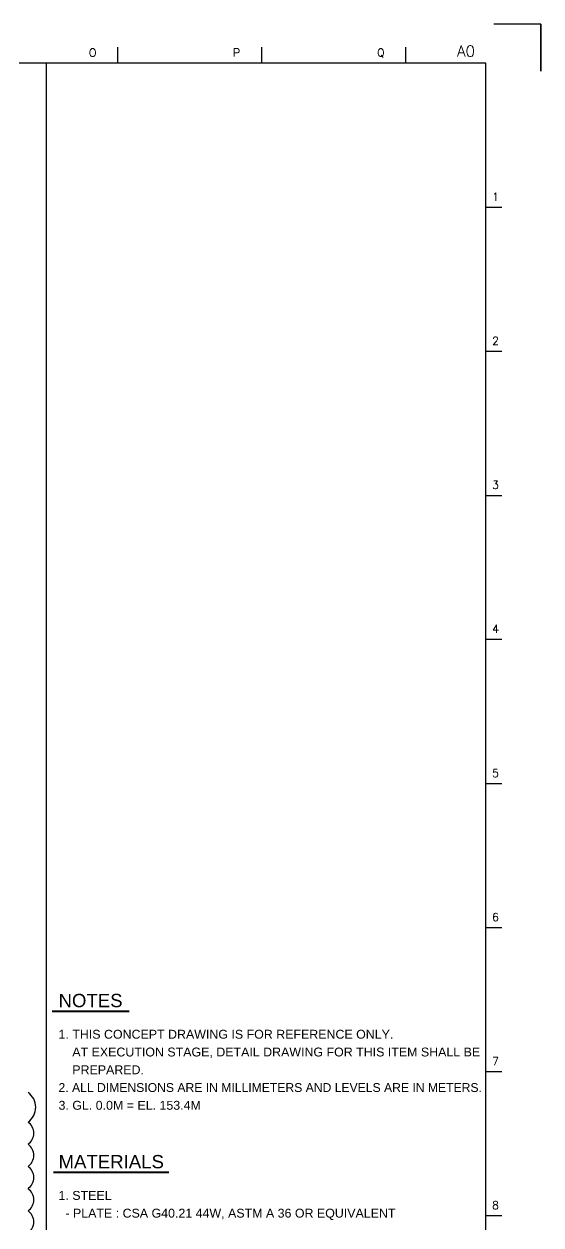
# Model space of a CAD drawing. Header units: millimetres. Extents: x 415966 to 487306, y -108951 to -17325.
# Drawn here: x 480318 to 487306, y -33553 to -17325 of the extents above; entities that cross this region are included whole.
import ezdxf
from ezdxf.enums import TextEntityAlignment as Align

# ---------------------------------------------------------------- set-up
doc = ezdxf.new("R2010")
doc.units = ezdxf.units.MM
doc.header["$LTSCALE"] = 2
for name, color, linetype in [('C_BLOCK', 7, 'Continuous'), ('C_REV', 4, 'Continuous'), ('C_TEXT_01', 2, 'Continuous'), ('TAN-TIT', 30, 'Continuous')]:
    doc.layers.add(name, color=color, linetype=linetype)
doc.styles.add('Arial', font='arial.ttf')
doc.styles.add('COM', font='COMPLEX', dxfattribs={"height": 5})

# ---------------------------------------------------------------- blocks, each defined once
blk = doc.blocks.new('BORDER')
at = {"layer": 'TAN-TIT', "linetype": 'Continuous'}
for p, q in [((23780, 16820), (23356, 16820)), ((23780, 16396), (23780, 16820)), ((23780, 16820), (23780, 16396))]:
    blk.add_line(p, q, dxfattribs=at)
at = {"layer": 'TAN-TIT'}
for p, q in [((19966, 16468), (19966, 16612)), ((21263, 16468), (21263, 16612)), ((22561, 16468), (22561, 16612)), ((23282, 16468), (498, 16468)), ((19324, 4632), (19324, 16468)), ((23282, 352), (23282, 16468)), ((23282, 15170), (23427, 15170)), ((23282, 13872), (23427, 13872)), ((23282, 12574), (23427, 12574)), ((23282, 11277), (23427, 11277)), ((23282, 9979), (23427, 9979)), ((23282, 8681), (23427, 8681)), ((23282, 7383), (23427, 7383)), ((23282, 6085), (23427, 6085))]:
    blk.add_line(p, q, dxfattribs=at)
at = {"layer": 'TAN-TIT', "style": 'COM'}
for s, height, p in [('O', 72.1, (19706, 16526)), ('P', 72.1, (21004, 16526)), ('Q', 72.1, (22302, 16526)), ('A0', 100, (23023, 16526)), ('1', 72.1, (23340, 15228)), ('2', 72.1, (23340, 13930)), ('3', 72.1, (23340, 12632)), ('4', 72.1, (23340, 11334)), ('5', 72.1, (23340, 10036)), ('6', 72.1, (23340, 8739)), ('7', 72.1, (23340, 7441)), ('8', 72.1, (23340, 6143))]:
    blk.add_text(s, height=height, dxfattribs=at).set_placement(p)

msp = doc.modelspace()

# ---------------------------------------------------------------- linework, layer by layer
at = {"layer": 'C_BLOCK', "color": 1, "linetype": 'Continuous', "lineweight": 40}
for p, q in [((480697, -30664.2), (481737.5, -30664.2)), ((480716.7, -32841.8), (482276.7, -32841.8))]:
    msp.add_line(p, q, dxfattribs=at)
at = {"layer": 'C_REV'}
msp.add_lwpolyline([(480372, -33662.8, 0.5205671), (480372, -33362.8, 0.5205671), (480372, -33062.8, 0.5205671), (480372, -32762.8, 0.5205671), (480372, -32462.8, 0.5205671), (480372, -32162.8, 0.5205671), (480372, -31762.8, 0.5205671)], format="xyb", dxfattribs=at)

# ---------------------------------------------------------------- block references
at = {"xscale": 1.5, "yscale": 1.5, "zscale": 1.5}
msp.add_blockref('BORDER', (451635.9, -42555.1), dxfattribs=at)

# ---------------------------------------------------------------- texts
at = {"layer": 'C_BLOCK', "color": 3, "ltscale": 10, "style": 'Arial'}
for s, p in [('NOTES', (481217.2, -30664.2)), ('MATERIALS', (481496.7, -32841.8))]:
    msp.add_text(s, height=180, dxfattribs=at).set_placement(p, align=Align.BOTTOM_CENTER)
at = {"layer": 'C_TEXT_01', "style": 'Arial'}
for s, p in [('1. THIS CONCEPT DRAWING IS FOR REFERENCE ONLY.', (480784.1, -30976.2)), ('    AT EXECUTION STAGE, DETAIL DRAWING FOR THIS ITEM SHALL BE', (480784.1, -31216.2)), ('    PREPARED.', (480784.1, -31456.2)), ('3. GL. 0.0M = EL. 153.4M', (480784.1, -31936.2)), ('1. STEEL', (480784.1, -33153.8)), ('  - PLATE : CSA G40.21 44W, ASTM A 36 OR EQUIVALENT', (480784.1, -33393.8))]:
    msp.add_text(s, height=120, dxfattribs=at).set_placement(p, align=Align.MIDDLE_LEFT)
at = {"layer": 'C_TEXT_01', "style": 'Arial', "width": 0.98}
msp.add_text('2. ALL DIMENSIONS ARE IN MILLIMETERS AND LEVELS ARE IN METERS.', height=120, dxfattribs=at).set_placement((480784.1, -31696.2), align=Align.MIDDLE_LEFT)

doc.saveas('drawing.dxf')
